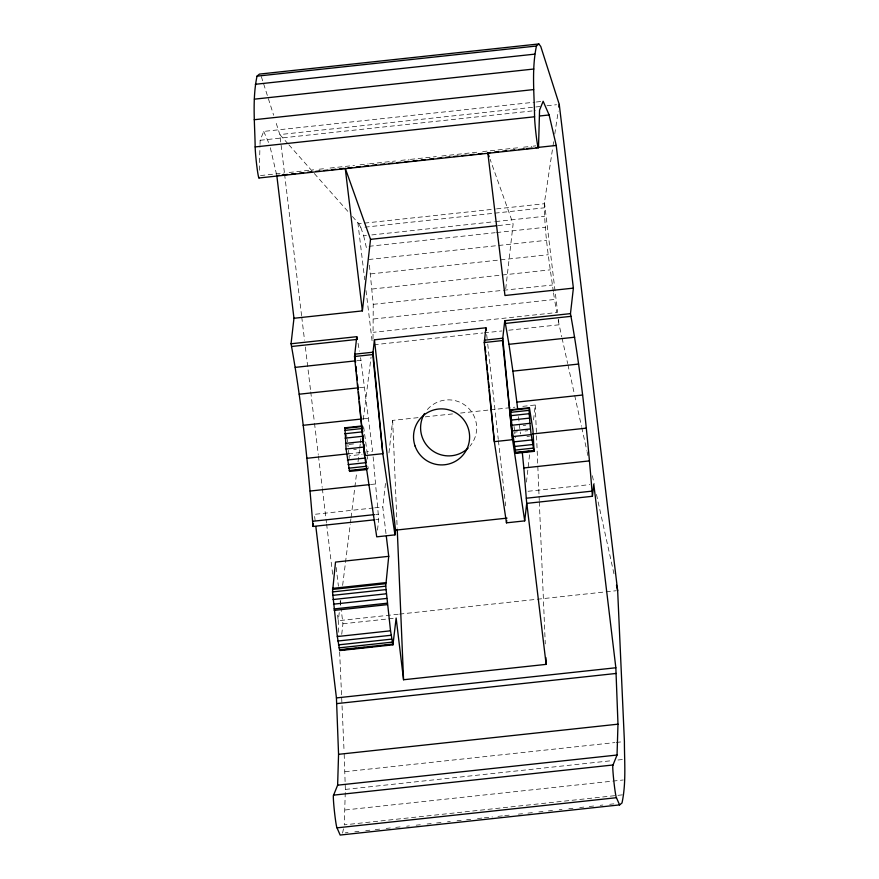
<?xml version="1.0" encoding="UTF-8"?>
<svg xmlns="http://www.w3.org/2000/svg" width="879" height="879" viewBox="0 0 879 879"><rect width="100%" height="100%" fill="white"/><g stroke="black" fill="none" stroke-linecap="round" stroke-linejoin="round"><path stroke-width="0.66" stroke-dasharray="4.39 3.3" d="M622.332 794.858L344.271 824.854L345.359 789.419L344.128 752.655M373.015 338.613L373.245 304.332L369.235 263.436M553.32 291.575C549.364 262.063 544.145 232.375 544.453 202.533L552.759 147.43M259.294 170.262L259.986 145.738M260.019 144.376L260.14 140.288L263.722 131.41L534.97 102.151M368.081 468.87L368.136 466.848M341.733 634.308L342.931 623.782L341.316 610.367M377.487 530.114L378.717 519.346L372.872 453.938M386.002 533.652L382.794 506.963L385.727 481.263M388.957 452.85L392.66 420.382L418.459 417.602M505.733 288.762L513.116 223.969L490.119 159.297M526.455 482.11L529.696 453.696M533.553 419.887L535.245 404.999L521.665 406.472M339.25 612.564L338.239 620.717L338.898 635.682M340.261 604.411L340.766 600.335M342.634 585.392L350.249 524.258M350.413 522.895L350.919 518.819M351.084 517.467L356.665 472.627M358.028 461.761L359.544 449.532M359.72 448.169L360.225 444.093M360.39 442.741L360.895 438.665M363.269 419.635L371.048 357.138M552.968 146.09L553.77 140.717M554.792 133.993L558.231 111.15M342.579 833.116L343.546 828.392M536.333 101.997L543.145 101.261M540.167 106.491L279.83 134.575L275.303 120.401M546.98 105.755L556.517 104.722M260.14 140.288L535.476 110.589M260.514 175.558L283.686 173.053M289.136 172.471L313.671 169.823M319.121 169.24L324.571 168.647M330.021 168.054L354.556 165.417M360.005 164.823L368.191 163.944M369.554 163.791L395.451 161M400.901 160.407L409.076 159.528M410.438 159.385L436.336 156.594M441.796 156.001L477.231 152.177M482.681 151.584L518.127 147.76M523.576 147.178L531.751 146.299M533.113 146.145L535.838 145.859M352.424 216.52L358.797 223.738L495.185 209.026M496.558 208.883L544.288 203.73M358.797 223.738L360.873 227.606L363.587 227.32M364.95 227.167L544.189 207.829M360.873 227.606L363.664 235.803L366.378 235.506M371.817 234.924L494.229 221.717M495.58 221.574L544.551 216.289M498.173 225.573L513.116 223.969M369.026 246.307L495.185 232.693M496.536 232.55L545.376 227.276M368.708 259.514L546.628 240.286M370.652 273.907L548.254 254.712M372.246 289.015L550.177 269.853M373.245 304.332L502.118 290.422M503.469 290.279L552.309 285.005M373.652 318.978L554.539 299.464L556.77 312.528L373.454 332.306M373.927 344.766L482.868 333.009M484.23 332.866L501.931 330.954M508.743 330.218L559.121 324.791L561.769 336.811M356.962 360.709L360.983 360.28L372.597 451.202L367.235 451.784M359.533 387.694L364.906 387.112M363.51 418.8L368.872 418.217M425.249 416.866L453.773 413.789M460.563 413.064L489.076 409.988M490.438 409.834L514.874 407.197M523.192 425.48L525.796 425.194M349.161 444.422L354.369 443.851M517.313 431.853L514.709 432.127L515.27 437.753M525.137 431.007L527.741 430.721M353.71 449.663L356.314 449.378M348.458 453.806L365.895 451.927M526.993 436.489L529.597 436.204M349.271 458.453L349.051 455.849L362.082 454.443M370.477 484.516L375.849 483.933M373.41 507.974L314.374 514.347L315.517 523.862M374.751 507.831L382.794 506.963M528.059 491.284L589.776 484.626M375.707 514.479L378.388 514.182M376.036 519.643L378.717 519.346M398.209 614.245L338.239 620.717L337.25 612.553M399.571 614.102L535.871 599.401M537.234 599.247L616.289 590.721M342.931 623.782L396.143 618.047M344.986 771.696L614.861 742.579M616.223 742.436L623.046 741.7M345.359 789.419L612.509 760.599M617.97 760.005L623.42 759.423M345.183 809.977L623.244 779.981M345.304 832.831L348.029 832.534M354.841 831.798L358.929 831.358M365.752 830.622L369.839 830.183M375.289 829.589L380.739 829.007M386.2 828.414L390.287 827.974M395.737 827.381L401.187 826.798M406.636 826.205L409.361 825.919M416.185 825.183L420.272 824.744M427.084 824.008L431.171 823.568M436.621 822.975L442.082 822.381M447.532 821.799L450.257 821.502M457.069 820.766L461.156 820.327M466.617 819.744L470.704 819.294M477.517 818.558L482.967 817.975M484.329 817.833L492.515 816.943M497.964 816.36L503.414 815.767M504.777 815.624L511.589 814.888M518.412 814.152L522.5 813.712M527.949 813.119L533.399 812.537M538.849 811.943L542.947 811.504M548.397 810.921L552.484 810.471M559.297 809.735L562.022 809.449M568.845 808.713L572.932 808.273M579.744 807.537L583.832 807.098M589.282 806.504L594.742 805.911M600.192 805.329L602.917 805.032M609.729 804.296L613.817 803.856M287.993 143.793L279.83 134.575L284.411 172.702M288.905 144.815L313.396 172.471M314.308 173.504L347.886 211.399M263.722 131.41L269.161 143.859M261.327 76.605L273.655 115.248M363.664 235.803L367.026 250.471M270.325 147.76L276.819 175.591M363.609 426.733L367.301 453.883M562.066 338.14L567.658 363.521M567.944 364.851L574.416 394.242M574.712 395.572L581.48 426.293M581.766 427.633L586.776 450.334M587.062 451.674L587.952 455.674M592.358 475.715L594.127 483.725M596.478 494.416L614.124 574.547M558.187 319.89L559.121 324.791L558.473 319.352M358.061 343.304L359.412 351.139M360.533 357.665L360.983 360.28M553.528 292.894L554.539 299.464M346.502 434.622L347.007 438.083M347.172 439.236L347.513 441.895M544.453 202.533L557.66 312.561M357.863 222.662L364.73 279.709M366.038 290.575L372.41 343.557M336.163 567.438L338.415 586.216M340.184 600.983L341.151 609.026M284.576 174.064L301.585 315.693M301.75 317.055L304.53 340.195M305.354 347.007L310.584 390.584M310.748 391.946L314.352 421.909M314.506 423.271L318.275 454.586M318.44 455.948L322.197 487.274M322.362 488.625L326.45 522.675M326.614 524.038L332.669 574.416M518.489 416.69L520.445 433.918M514.072 426.458L514.578 430.996M347.853 444.554L348.117 446.829M486.68 334.58L487.131 338.657M487.735 344.096L498.272 439.269M498.426 440.632L505.051 500.448M505.194 501.81L505.645 505.886M348.502 450.224L349.051 455.849M367.521 456.487L367.741 459.08M339.635 652.009L344.074 751.292M535.245 404.999L539.025 495.097M539.091 496.47L539.256 500.558M539.321 501.92L545.277 643.9M392.66 420.382L397.187 528.224M427.359 409.548A28.073 27.996 38 0 1 466.914 406.691A28.073 27.996 38 0 1 469.88 446.224"/><path stroke-width="1.32" d="M259.118 177.393A16.767 0.879 83.8 0 1 257.042 167.779A16.767 0.879 83.8 0 1 255.163 146.925C254.833 123.412 252.163 99.371 257.02 76.165L259.415 74.1L538.838 43.95L540.75 46.455L559.253 104.425L617.651 590.578L624.409 741.557C624.409 761.994 626.309 782.848 622.002 802.977L619.585 804.9L340.162 835.05L337.02 827.853A16.481 0.857 83.8 0 1 334.339 810.526A16.481 0.857 83.8 0 1 333.602 795.132L337.624 785.178L338.558 754.325L336.437 697.915L315.847 526.576M374.696 519.786L313.001 526.444C308.122 465.31 302.079 404.12 291.048 343.766L356.775 336.679L354.512 356.522L364.598 455.641L376.728 536.838L394.968 534.871L382.837 453.674L372.751 354.556L374.432 339.81L485.933 327.779L484.252 342.524L494.339 441.643L506.469 522.84L524.708 520.873L526.708 503.381L592.424 496.294C587.546 435.171 581.502 373.982 570.471 313.627L573.383 288.125L556.231 145.442L549.122 114.962L543.145 101.261L539.563 110.15L538.563 145.562A16.767 0.879 83.8 0 1 536.717 139.585A16.767 0.879 83.8 0 1 534.586 116.775C534.256 93.273 531.575 69.221 536.443 46.016L538.838 43.95M366.532 469.595L349.6 471.43L346.062 449.004L344.964 427.798L361.906 425.974M510.886 412.317L511.182 409.702L529.422 407.735L532.96 430.161L534.058 451.366L515.808 453.333L512.281 430.908L510.886 412.317L529.125 410.35L529.422 407.735M619.585 804.9L616.443 797.703A16.481 0.857 83.8 0 1 613.762 780.376A16.481 0.857 83.8 0 1 613.026 764.983L617.036 755.028L617.981 724.175L615.849 667.765L593.797 484.197L592.424 496.294M545.859 657.547L546.145 664.37L403.56 679.753L396.143 618.047L392.946 644.845L339.733 650.581L337.316 636.55L332.515 591.908L335.514 562.077L388.727 556.33L386.32 536.322M392.946 644.845L390.529 630.814L385.727 586.172L388.727 556.33M291.048 343.766L293.96 318.275L276.819 175.591L279.5 175.306M313.001 526.444L313.309 523.752M362.379 310.891L370.531 239.352L345.238 168.208L362.379 310.891L293.96 318.275M394.968 534.871L395.506 530.147L374.432 339.81M524.708 520.873L512.578 439.676L502.491 340.558L504.755 320.714L570.471 313.627M506.469 522.84L506.733 520.478M558.846 107.117L559.253 104.425M349.6 471.43L349.831 470.847M515.808 453.333L516.039 452.751M257.02 76.165L536.443 46.016M255.306 84.296L534.729 54.146M254.394 99.162L533.817 69.023M254.218 119.731L533.641 89.581M539.585 115.995L549.122 114.962M255.163 146.925L534.586 116.775M282.181 175.009L287.543 174.438M291.575 173.998L295.597 173.57M299.618 173.13L303.651 172.702M307.672 172.262L311.693 171.834M315.726 171.394L319.747 170.965M323.769 170.526L327.79 170.087M331.822 169.658L335.844 169.218M339.865 168.79L343.898 168.35M347.952 167.922L352.029 167.482M356.094 167.043L360.17 166.603M364.247 166.164L368.323 165.724M372.388 165.285L376.465 164.845M380.541 164.406L384.617 163.966M388.694 163.527L392.759 163.087M396.836 162.648L400.912 162.208M404.988 161.769L409.054 161.329M413.13 160.89L417.206 160.45M421.283 160.011L425.348 159.571M429.424 159.132L433.501 158.692M437.577 158.253L441.643 157.813M445.719 157.374L449.795 156.934M453.872 156.495L457.948 156.055M462.013 155.616L466.09 155.176M470.166 154.737L474.242 154.297M478.308 153.858L482.384 153.418M573.383 288.125L504.964 295.509L487.823 152.825L490.504 152.539M494.525 152.1L498.547 151.671M502.579 151.232L506.601 150.803M510.622 150.364L514.644 149.935M518.676 149.496L524.038 148.925M526.719 148.628L532.092 148.057M536.113 147.617L556.231 145.442M258.953 177.987L538.377 147.837M370.531 239.352L496.811 225.727M291.663 346.48L357.379 339.393L356.775 336.679M504.755 320.714L505.37 323.428L571.086 316.33M354.512 356.522L372.751 354.556M484.252 342.524L502.491 340.558M295.267 367.367L355.621 360.851M505.37 323.428L508.974 344.304L574.69 337.217M299.19 394.21L358.192 387.837M508.974 344.304L512.886 371.147L578.602 364.06M512.886 371.147L516.841 402.11L582.568 395.023M303.156 425.304L362.17 418.942M510.941 410.284L529.191 408.317M344.733 428.381L361.676 426.557M344.667 430.413L362.917 428.447M344.788 433.754L363.027 431.787M510.996 415.657L529.246 413.69L529.125 410.35M511.281 420.074L529.532 418.107L529.246 413.69M345.073 438.171L363.313 436.204M511.721 425.282L529.96 423.315L529.532 418.107M345.502 443.379L363.752 441.412M512.281 430.908L530.52 428.941L529.96 423.315M346.062 449.004L364.313 447.026L364.082 444.785M306.881 458.3L347.117 453.949M532.663 433.94L586.304 428.15M512.918 436.566L531.158 434.6L534.058 451.366M347.381 459.992L365.631 458.025M513.6 441.895L531.839 439.929M514.27 446.51L532.52 444.543M348.062 464.606L366.301 462.64M514.885 450.103L533.135 448.136M348.677 468.199L366.928 466.233M515.413 452.432L533.663 450.466M349.205 470.529L367.444 468.562M517.346 452.608L521.258 452.18M525.17 451.762L529.081 451.345M355.039 470.276L358.951 469.858M364.17 469.298L366.774 469.012M310.133 491.031L369.136 484.659M526.708 503.381L523.829 467.969L589.545 460.882M312.671 521.28L374.355 514.622M526.367 498.217L592.083 491.13M395.506 530.147L507.007 518.127M332.515 588.381L385.727 582.634M332.46 589.435L385.683 583.689M332.515 591.908L385.727 586.172M332.712 595.358L385.925 589.611M333.042 599.544L386.255 593.797M333.482 604.17L386.694 598.434M333.998 608.938L387.21 603.203M334.174 610.389L387.386 604.642M337.316 636.55L390.529 630.814M337.888 641.011L391.1 635.264M338.448 644.867L391.66 639.132M338.964 647.878L392.177 642.142M339.404 649.823L392.616 644.087M344.03 649.647L348.117 649.207M353.578 648.625L356.303 648.328M360.401 647.889L364.488 647.438M368.587 646.999L372.674 646.559M378.135 645.977L380.871 645.68M384.958 645.241L389.056 644.79M336.437 697.915L615.849 667.765M336.8 703.596L616.223 673.446M338.558 754.325L617.981 724.175M337.624 785.178L617.036 755.028M333.602 795.132L613.026 764.983M337.02 827.853L616.443 797.703M344.964 427.798L345.359 428.699M487.823 152.825L489.196 156.704M616.476 585.227L617.651 590.578M365.796 459.179L366.136 461.486M364.95 452.696L365.29 455.355M526.851 503.821L546.145 664.37M530.52 428.941L531.158 434.6M516.841 402.11L517.599 408.735M485.933 327.779L486.23 330.504M522.214 451.608L523.829 467.969M484.779 342.876L484.516 340.173L502.766 338.206L512.578 439.676L494.339 441.643L489.361 390.232M485.175 346.941L485.702 352.347M485.955 355.05L486.483 360.467M486.878 364.521L487.395 369.938M487.658 372.641L488.317 379.409M488.581 382.112L489.098 387.529M355.566 362.291L354.775 354.171L373.026 352.204L382.837 453.674L364.598 455.641L359.357 401.527M355.951 366.345L356.478 371.762M356.742 374.465L357.27 379.871M357.654 383.936L358.182 389.342M358.445 392.056L359.093 398.813M397.253 529.597L403.56 679.753M468.21 447.993A28.073 27.996 38 0 1 424.513 413.515M415.097 446.082A28.073 27.996 38 0 0 462.826 455.234A28.073 27.996 38 0 0 446.785 409.372A28.073 27.996 38 0 0 415.097 446.082"/></g></svg>
